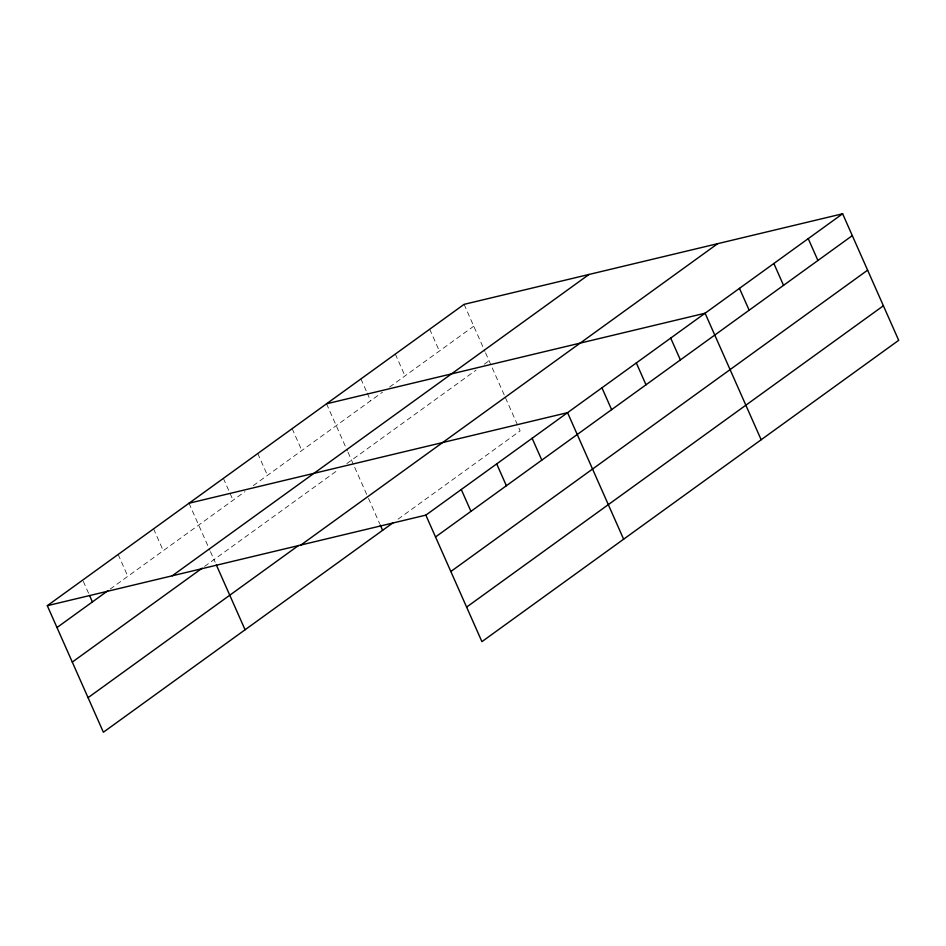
<?xml version="1.0" encoding="UTF-8"?>
<svg xmlns="http://www.w3.org/2000/svg" width="946" height="946" viewBox="0 0 946 946"><rect width="100%" height="100%" fill="white"/><g stroke="black" fill="none" stroke-linecap="round" stroke-linejoin="round"><path stroke-width="0.71" stroke-dasharray="4.73 3.55" d="M110.114 589.122L244.931 491.648M253.221 485.653L382.468 392.212M389.575 387.068L473.757 326.193M204.549 566.453L338.491 469.618M346.792 463.611L476.027 370.17M484.328 364.175L489.07 360.745M398.03 519.177L520.146 430.879L504.845 396.339M464.084 304.352L484.943 351.439M485.535 352.775L504.253 395.014M429.697 329.22L439.382 351.061M395.31 354.076L404.994 375.917M360.934 378.932L366.622 391.786M367.19 393.075L370.607 400.785M326.547 403.8L347.407 450.887M347.998 452.212L366.717 494.462M368.479 498.436L379.665 523.682M292.16 428.656L301.833 450.497M257.773 453.512L267.458 475.365M223.386 478.38L233.071 500.221M189.011 503.237L209.87 550.324M210.461 551.66L215.168 562.267M153.583 528.849L163.256 550.69M118.155 554.462L127.828 576.315M83.295 581.364L88.995 594.218"/><path stroke-width="1.42" d="M393.288 522.606L103.374 732.228L47.3 605.688L464.084 304.352L842.626 213.772L898.7 340.312L481.916 641.648L425.854 515.121L842.626 213.772M56.985 627.541L107.761 590.824M172.219 575.807L589.003 274.47M72.286 662.082L202.184 568.168M88.061 697.675L298.534 545.499M300.923 545.002L717.707 243.666M435.527 536.961L852.311 235.625M450.84 571.502L867.624 270.166M466.615 607.096L883.387 305.759M326.547 403.8L705.089 313.221L761.163 439.748M189.011 503.237L567.553 412.657L623.627 539.185M47.3 605.688L425.854 515.121M808.251 238.64L817.923 260.481M773.863 263.496L783.536 285.337M739.476 288.364L749.161 310.205M670.702 338.077L680.387 359.918M636.327 362.945L646 384.786M601.94 387.801L611.613 409.642M532.125 438.27L541.81 460.123M496.697 463.883L506.382 485.736M461.27 489.508L470.954 511.348M380.257 525.006L382.61 530.328M216.327 564.904L245.073 629.764M89.563 595.495L92.401 601.928"/></g></svg>
